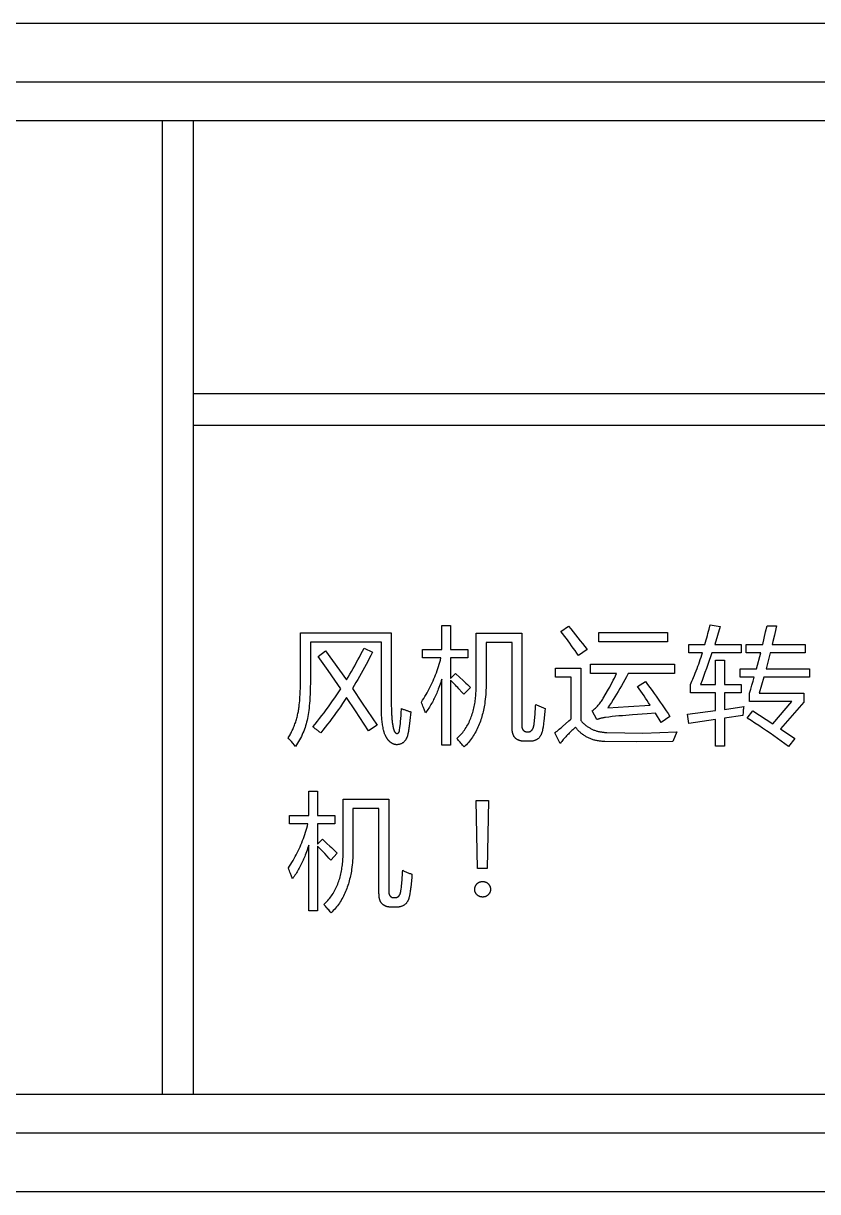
# Model space of a CAD drawing. Header units: millimetres. Extents: x 0 to 100, y -1 to 80.
# Drawn here: x 48.099 to 50.14, y 21.16 to 24.16 of the extents above; entities that cross this region are included whole.
import ezdxf

# ---------------------------------------------------------------- set-up
doc = ezdxf.new("R2010")
doc.units = ezdxf.units.MM
doc.layers.add('4403-06244_0', color=7, linetype='Continuous')

msp = doc.modelspace()

# ---------------------------------------------------------------- linework, layer by layer
at = {"layer": '4403-06244_0', "color": 7, "linetype": 'Continuous'}
for p, q in [((54.5, 24.16), (45.7, 24.16)), ((45.9929, 24.0099), (54.207, 24.0099)), ((54.25, 23.9099), (45.9929, 23.9099)), ((48.4561, 23.9099), (48.4561, 21.4099)), ((48.5361, 21.4099), (48.5361, 23.9099)), ((54.25, 23.2083), (48.5361, 23.2083)), ((48.5361, 23.1283), (54.25, 23.1283)), ((48.8111, 22.5947), (49.0444, 22.5947)), ((48.8111, 22.4765), (48.8111, 22.5947)), ((49.0444, 22.5947), (49.0444, 22.4174)), ((49.1741, 22.614), (49.1968, 22.614)), ((49.1741, 22.5519), (49.1741, 22.614)), ((49.1968, 22.614), (49.1968, 22.5519)), ((49.2626, 22.5938), (49.3798, 22.5938)), ((49.2626, 22.4599), (49.2626, 22.5938)), ((49.3798, 22.5938), (49.3798, 22.3556)), ((49.4802, 22.5985), (49.4994, 22.6124)), ((49.5773, 22.5957), (49.7538, 22.5957)), ((49.5773, 22.5717), (49.5773, 22.5957)), ((49.7538, 22.5957), (49.7538, 22.5717)), ((49.8636, 22.6159), (49.8895, 22.6108)), ((49.8895, 22.6108), (49.8751, 22.5654)), ((50.0022, 22.5812), (50.0059, 22.5972)), ((50.0059, 22.5972), (50.0095, 22.6133)), ((50.0095, 22.6133), (50.0338, 22.6133)), ((50.032, 22.6053), (50.0284, 22.5892)), ((50.0338, 22.6133), (50.032, 22.6053)), ((49.0189, 22.5714), (48.8367, 22.5714)), ((49.0189, 22.422), (49.0189, 22.5714)), ((49.3546, 22.5698), (49.2878, 22.5698)), ((49.2878, 22.5698), (49.2878, 22.4656)), ((49.3546, 22.3524), (49.3546, 22.5698)), ((49.7538, 22.5717), (49.5773, 22.5717)), ((49.8091, 22.5654), (49.8502, 22.5654)), ((49.8091, 22.544), (49.8091, 22.5654)), ((49.8751, 22.5654), (49.943, 22.5654)), ((49.943, 22.5654), (49.943, 22.544)), ((49.9556, 22.5651), (49.9985, 22.5651)), ((49.9556, 22.5437), (49.9556, 22.5651)), ((49.9985, 22.5651), (50.0022, 22.5812)), ((50.0227, 22.5651), (50.1075, 22.5651)), ((50.1075, 22.5651), (50.1075, 22.5437)), ((48.8562, 22.5346), (48.8757, 22.5491)), ((48.865, 22.5224), (48.8562, 22.5346)), ((48.8757, 22.5491), (48.8937, 22.5242)), ((48.9744, 22.5554), (48.9958, 22.5449)), ((49.1249, 22.5519), (49.1741, 22.5519)), ((49.1249, 22.5305), (49.1249, 22.5519)), ((49.172, 22.5305), (49.1249, 22.5305)), ((49.1968, 22.5519), (49.2409, 22.5519)), ((49.2409, 22.5305), (49.1968, 22.5305)), ((49.1968, 22.5305), (49.1968, 22.4781)), ((49.2409, 22.5519), (49.2409, 22.5305)), ((49.5474, 22.5519), (49.525, 22.5368)), ((49.8438, 22.544), (49.8091, 22.544)), ((49.943, 22.544), (49.868, 22.544)), ((49.9933, 22.5437), (49.9556, 22.5437)), ((49.9827, 22.5021), (49.9933, 22.5437)), ((50.0177, 22.5437), (50.0071, 22.5021)), ((50.1075, 22.5437), (50.0177, 22.5437)), ((48.8823, 22.4979), (48.865, 22.5224)), ((48.8937, 22.5242), (48.9114, 22.4992)), ((49.466, 22.5046), (49.5316, 22.5046)), ((49.466, 22.4813), (49.466, 22.5046)), ((49.5316, 22.5046), (49.5316, 22.3694)), ((49.5562, 22.5144), (49.7721, 22.5144)), ((49.5562, 22.4905), (49.5562, 22.5144)), ((49.7721, 22.5144), (49.7721, 22.4905)), ((49.8772, 22.5244), (49.9005, 22.5244)), ((49.8772, 22.4624), (49.8772, 22.5244)), ((49.9005, 22.5244), (49.9005, 22.4624)), ((49.9408, 22.5021), (49.9827, 22.5021)), ((49.9408, 22.4807), (49.9408, 22.5021)), ((50.0071, 22.5021), (50.1188, 22.5021)), ((50.1188, 22.5021), (50.1188, 22.4807)), ((48.8994, 22.4732), (48.8823, 22.4979)), ((48.9145, 22.451), (48.8994, 22.4732)), ((48.9114, 22.4992), (48.929, 22.4741)), ((49.1741, 22.3067), (49.1741, 22.4756)), ((49.1968, 22.4781), (49.2094, 22.4908)), ((49.1968, 22.4731), (49.1968, 22.3067)), ((49.2094, 22.4908), (49.2208, 22.4802)), ((49.5064, 22.4813), (49.466, 22.4813)), ((49.5064, 22.3739), (49.5064, 22.4813)), ((49.6233, 22.4905), (49.5562, 22.4905)), ((49.7721, 22.4905), (49.6533, 22.4905)), ((49.9768, 22.4807), (49.9408, 22.4807)), ((49.9709, 22.4603), (49.9739, 22.4705)), ((49.9739, 22.4705), (49.9768, 22.4807)), ((50.0013, 22.4807), (49.9897, 22.4397)), ((50.1188, 22.4807), (50.0013, 22.4807)), ((48.9445, 22.452), (48.97, 22.4146)), ((49.2475, 22.4549), (49.2305, 22.4375)), ((49.5903, 22.4295), (49.5997, 22.4456)), ((49.6772, 22.4571), (49.697, 22.4696)), ((49.8126, 22.441), (49.8126, 22.4621)), ((49.8772, 22.441), (49.8126, 22.441)), ((49.8387, 22.4624), (49.8772, 22.4624)), ((49.8772, 22.3953), (49.8772, 22.441)), ((49.9005, 22.4624), (49.943, 22.4624)), ((49.943, 22.441), (49.9005, 22.441)), ((49.9005, 22.441), (49.9005, 22.3984)), ((49.943, 22.4624), (49.943, 22.441)), ((49.9648, 22.4183), (49.9648, 22.44)), ((48.9523, 22.3945), (48.9296, 22.4287)), ((49.0189, 22.4086), (49.0189, 22.422)), ((50.0735, 22.4183), (49.9648, 22.4183)), ((49.9897, 22.4397), (50.1041, 22.4397)), ((50.0246, 22.3615), (50.0735, 22.4183)), ((50.1041, 22.4173), (50.0442, 22.3488)), ((50.1041, 22.4397), (50.1041, 22.4173)), ((49.0189, 22.4019), (49.0189, 22.4086)), ((49.0449, 22.394), (49.045, 22.3892)), ((49.0705, 22.4006), (49.0742, 22.3992)), ((49.1297, 22.3962), (49.1271, 22.4032)), ((49.1322, 22.3893), (49.1297, 22.3962)), ((49.4394, 22.401), (49.4387, 22.3938)), ((49.5723, 22.3722), (49.5606, 22.3949)), ((49.6006, 22.4025), (49.6534, 22.4058)), ((49.6639, 22.3843), (49.6466, 22.383)), ((49.6534, 22.4058), (49.7095, 22.4095)), ((49.7374, 22.3644), (49.7228, 22.3883)), ((49.8053, 22.3861), (49.8772, 22.3953)), ((49.8088, 22.3619), (49.8053, 22.3861)), ((49.9005, 22.3984), (49.9497, 22.4054)), ((49.9474, 22.3827), (49.9005, 22.3757)), ((49.9588, 22.3757), (49.9729, 22.3946)), ((49.9729, 22.3946), (49.9902, 22.3837)), ((49.9902, 22.3837), (50.0075, 22.3727)), ((49.0078, 22.3581), (48.9857, 22.3429)), ((49.0665, 22.3511), (49.0677, 22.3619)), ((49.0929, 22.3772), (49.0912, 22.3622)), ((49.7601, 22.3798), (49.7374, 22.3644)), ((49.8772, 22.3722), (49.8088, 22.3619)), ((49.8772, 22.3039), (49.8772, 22.3722)), ((49.9005, 22.3757), (49.9005, 22.3039)), ((50.0075, 22.3727), (50.0246, 22.3615)), ((49.3909, 22.341), (49.3981, 22.341)), ((49.478, 22.3111), (49.4645, 22.3379)), ((49.5984, 22.3392), (49.6907, 22.3373)), ((49.6907, 22.3373), (49.7777, 22.3407)), ((49.7777, 22.3407), (49.7676, 22.3156)), ((50.0442, 22.3488), (50.0814, 22.3237)), ((50.0814, 22.3237), (50.065, 22.3029)), ((48.7878, 22.3158), (48.7846, 22.3195)), ((48.7911, 22.312), (48.7878, 22.3158)), ((49.1968, 22.3067), (49.1741, 22.3067)), ((49.4016, 22.3165), (49.3849, 22.3165)), ((49.6737, 22.3149), (49.593, 22.3159)), ((49.7676, 22.3156), (49.6737, 22.3149)), ((49.9005, 22.3039), (49.8772, 22.3039)), ((48.8323, 22.1881), (48.855, 22.1881)), ((48.8323, 22.126), (48.8323, 22.1881)), ((48.855, 22.1881), (48.855, 22.126)), ((48.9208, 22.1679), (49.0381, 22.1679)), ((48.9208, 22.034), (48.9208, 22.1679)), ((49.0128, 22.1439), (48.946, 22.1439)), ((48.946, 22.1439), (48.946, 22.0397)), ((49.0128, 21.9265), (49.0128, 22.1439)), ((49.0381, 22.1679), (49.0381, 21.9297)), ((49.2626, 22.1643), (49.2944, 22.1643)), ((49.2661, 21.9897), (49.2626, 22.1643)), ((49.2944, 22.1643), (49.291, 21.9897)), ((48.7831, 22.126), (48.8323, 22.126)), ((48.7831, 22.1046), (48.7831, 22.126)), ((48.855, 22.126), (48.8991, 22.126)), ((48.8991, 22.126), (48.8991, 22.1046)), ((48.8302, 22.1046), (48.7831, 22.1046)), ((48.8991, 22.1046), (48.855, 22.1046)), ((48.855, 22.1046), (48.855, 22.0522)), ((48.855, 22.0522), (48.8676, 22.0649)), ((48.8676, 22.0649), (48.8791, 22.0543)), ((48.8323, 21.8808), (48.8323, 22.0497)), ((48.855, 22.0472), (48.855, 21.8808)), ((48.9057, 22.029), (48.8887, 22.0116)), ((48.7879, 21.9703), (48.7853, 21.9773)), ((48.7904, 21.9634), (48.7879, 21.9703)), ((49.0976, 21.9751), (49.0969, 21.9679)), ((49.291, 21.9897), (49.2661, 21.9897)), ((49.0491, 21.9151), (49.0563, 21.9151)), ((48.855, 21.8808), (48.8323, 21.8808)), ((49.0598, 21.8906), (49.0431, 21.8906)), ((45.9929, 21.4099), (54.207, 21.4099)), ((54.207, 21.3099), (45.9929, 21.3099)), ((45.7, 21.16), (54.5, 21.16))]:
    msp.add_line(p, q, dxfattribs=at)
for points in [[(49.525, 22.5368), (49.5207, 22.5431), (49.5164, 22.5494), (49.512, 22.5556), (49.5076, 22.5618), (49.5032, 22.568), (49.4987, 22.5742), (49.4941, 22.5803), (49.4895, 22.5864), (49.4849, 22.5925), (49.4802, 22.5985)], [(49.4994, 22.6124), (49.5056, 22.6049), (49.5117, 22.5974), (49.5177, 22.5899), (49.5237, 22.5824), (49.5297, 22.5748), (49.5356, 22.5672), (49.5415, 22.5595), (49.5474, 22.5519)], [(49.8502, 22.5654), (49.8518, 22.571), (49.8534, 22.5766), (49.8549, 22.5822), (49.8564, 22.5878), (49.8579, 22.5934), (49.8594, 22.599), (49.8608, 22.6046), (49.8636, 22.6159)], [(48.8367, 22.5714), (48.8367, 22.4739), (48.8366, 22.465), (48.8364, 22.456), (48.8362, 22.4471), (48.8358, 22.4382), (48.8354, 22.4292), (48.8348, 22.4203), (48.8343, 22.4141), (48.8338, 22.4079), (48.8332, 22.4017), (48.8324, 22.3955), (48.8317, 22.3904), (48.831, 22.3853), (48.8301, 22.3802), (48.8291, 22.3751), (48.8281, 22.3704), (48.8269, 22.3657), (48.8256, 22.361), (48.8243, 22.3564), (48.8228, 22.3518), (48.8211, 22.3472), (48.8194, 22.3427), (48.8176, 22.3382), (48.8155, 22.3337), (48.8134, 22.3291), (48.8112, 22.3247), (48.8089, 22.3203), (48.8064, 22.3159), (48.8039, 22.3116), (48.8013, 22.3074), (48.7986, 22.3032)], [(50.0284, 22.5892), (50.0247, 22.5731), (50.0227, 22.5651)], [(48.929, 22.4741), (48.9334, 22.4813), (48.9378, 22.4885), (48.9421, 22.4958), (48.9463, 22.5032), (48.9505, 22.5105), (48.9546, 22.5179), (48.9587, 22.5254), (48.9627, 22.5328), (48.9666, 22.5403), (48.9705, 22.5478), (48.9744, 22.5554)], [(48.9958, 22.5449), (48.9919, 22.537), (48.9879, 22.5291), (48.9839, 22.5212), (48.9797, 22.5134), (48.9755, 22.5056), (48.9713, 22.4978), (48.967, 22.4901), (48.9626, 22.4824), (48.9582, 22.4747), (48.9537, 22.4671), (48.9491, 22.4595), (48.9445, 22.452)], [(49.1217, 22.417), (49.1248, 22.4217), (49.1279, 22.4265), (49.1308, 22.4313), (49.1337, 22.4362), (49.1365, 22.4411), (49.1393, 22.4461), (49.1419, 22.4511), (49.1445, 22.4561), (49.147, 22.4612), (49.1495, 22.4664), (49.1518, 22.4715), (49.1541, 22.4768), (49.1563, 22.482), (49.1584, 22.4873), (49.1604, 22.4926), (49.1623, 22.4979), (49.1641, 22.5033), (49.1659, 22.5087), (49.1676, 22.5141), (49.1691, 22.5195), (49.1706, 22.525), (49.172, 22.5305)], [(49.8126, 22.4621), (49.8147, 22.4666), (49.8167, 22.4712), (49.8187, 22.4758), (49.8207, 22.4804), (49.8231, 22.486), (49.8254, 22.4918), (49.8276, 22.4975), (49.8298, 22.5032), (49.8319, 22.509), (49.834, 22.5148), (49.8361, 22.5206), (49.838, 22.5265), (49.84, 22.5323), (49.8419, 22.5382), (49.8438, 22.544)], [(49.868, 22.544), (49.8645, 22.5337), (49.861, 22.5235), (49.8574, 22.5133), (49.8538, 22.503), (49.8501, 22.4928), (49.8464, 22.4827), (49.8426, 22.4725), (49.8387, 22.4624)], [(48.8045, 22.3874), (48.8051, 22.3903), (48.8057, 22.3933), (48.8062, 22.3963), (48.8066, 22.3992), (48.807, 22.4022), (48.8074, 22.4052), (48.808, 22.4103), (48.8086, 22.4153), (48.8091, 22.4204), (48.8095, 22.4255), (48.8098, 22.4306), (48.8101, 22.4357), (48.8104, 22.4408), (48.8106, 22.4459), (48.8108, 22.451), (48.8109, 22.4561), (48.811, 22.4612), (48.8111, 22.4663), (48.8111, 22.4765)], [(49.1741, 22.4756), (49.1727, 22.4713), (49.1713, 22.4671), (49.1698, 22.4628), (49.1683, 22.4586), (49.1667, 22.4544), (49.1651, 22.4502), (49.1638, 22.4468), (49.1624, 22.4434), (49.161, 22.44), (49.1595, 22.4367), (49.158, 22.4333), (49.1565, 22.43), (49.1549, 22.4267), (49.1532, 22.4234), (49.1516, 22.4202), (49.1499, 22.4169), (49.1481, 22.4137), (49.1463, 22.4106), (49.1444, 22.4074), (49.1425, 22.4043), (49.1405, 22.4012), (49.1385, 22.3982), (49.1365, 22.3952), (49.1343, 22.3922), (49.1322, 22.3893)], [(49.2181, 22.451), (49.2151, 22.4542), (49.2121, 22.4574), (49.2091, 22.4606), (49.206, 22.4637), (49.203, 22.4669), (49.1999, 22.47), (49.1968, 22.4731)], [(49.2208, 22.4802), (49.2285, 22.4731), (49.2324, 22.4695), (49.2362, 22.4658), (49.24, 22.4622), (49.2437, 22.4585), (49.2475, 22.4549)], [(49.5997, 22.4456), (49.6023, 22.4502), (49.6055, 22.4558), (49.6086, 22.4615), (49.6116, 22.4673), (49.6146, 22.473), (49.6176, 22.4788), (49.6205, 22.4846), (49.6233, 22.4905)], [(49.6533, 22.4905), (49.6488, 22.4823), (49.6443, 22.4742), (49.6397, 22.4662), (49.6356, 22.459), (49.6314, 22.4518), (49.6272, 22.4446), (49.6229, 22.4375), (49.6186, 22.4305), (49.6142, 22.4234), (49.6097, 22.4164), (49.6052, 22.4094), (49.6006, 22.4025)], [(48.8427, 22.3534), (48.8486, 22.3606), (48.8545, 22.3678), (48.8603, 22.3751), (48.866, 22.3825), (48.8717, 22.3899), (48.8773, 22.3974), (48.8828, 22.4049), (48.8883, 22.4125), (48.8936, 22.4201), (48.899, 22.4278), (48.9042, 22.4355), (48.9094, 22.4432), (48.9145, 22.451)], [(49.2128, 22.3234), (49.2156, 22.3259), (49.2182, 22.3284), (49.2208, 22.3311), (49.2233, 22.3338), (49.2257, 22.3366), (49.2281, 22.3394), (49.2303, 22.3423), (49.2325, 22.3453), (49.2346, 22.3484), (49.2367, 22.3516), (49.2387, 22.3549), (49.2406, 22.3582), (49.2424, 22.3616), (49.2441, 22.3651), (49.2457, 22.3686), (49.2472, 22.3721), (49.2487, 22.3757), (49.25, 22.3793), (49.2513, 22.383), (49.2525, 22.3867), (49.2537, 22.3904), (49.2547, 22.3941), (49.2557, 22.3979), (49.2566, 22.4017), (49.2574, 22.4056), (49.2582, 22.4094), (49.2589, 22.4133), (49.2595, 22.4171), (49.2601, 22.421), (49.2606, 22.4249), (49.261, 22.4288), (49.2614, 22.4327), (49.2617, 22.4366), (49.262, 22.4405), (49.2622, 22.4444), (49.2624, 22.4483), (49.2625, 22.4522), (49.2626, 22.456), (49.2626, 22.4599)], [(49.2305, 22.4375), (49.2258, 22.4426), (49.2181, 22.451)], [(49.2878, 22.4656), (49.2878, 22.4597), (49.2877, 22.4539), (49.2875, 22.448), (49.2872, 22.4422), (49.2869, 22.4364), (49.2864, 22.4306), (49.2858, 22.4247), (49.2851, 22.4189), (49.2843, 22.413), (49.2836, 22.4089), (49.2829, 22.4048), (49.2821, 22.4006), (49.2813, 22.3965), (49.2803, 22.3924), (49.2793, 22.3883), (49.2782, 22.3842), (49.2771, 22.3801), (49.2759, 22.3761), (49.2746, 22.372), (49.2732, 22.368), (49.2717, 22.3641), (49.2702, 22.3601), (49.2686, 22.3562), (49.2669, 22.3524), (49.2652, 22.3485), (49.2633, 22.3448), (49.2614, 22.3411), (49.2594, 22.3374), (49.2573, 22.3338), (49.2551, 22.3303), (49.2528, 22.3268), (49.2504, 22.3234), (49.248, 22.3201), (49.2455, 22.3169), (49.2428, 22.3137), (49.2401, 22.3107), (49.2373, 22.3077), (49.2344, 22.3048), (49.2314, 22.302)], [(49.7095, 22.4095), (49.7055, 22.4155), (49.7016, 22.4215), (49.6976, 22.4275), (49.6936, 22.4334), (49.6895, 22.4394), (49.6855, 22.4453), (49.6813, 22.4512), (49.6772, 22.4571)], [(49.697, 22.4696), (49.7029, 22.462), (49.7086, 22.4543), (49.7143, 22.4465), (49.7196, 22.4393), (49.7249, 22.432), (49.7301, 22.4246), (49.7352, 22.4173), (49.7403, 22.4098), (49.7453, 22.4024), (49.7503, 22.3949), (49.7552, 22.3874), (49.7601, 22.3798)], [(49.9648, 22.44), (49.9663, 22.4451), (49.9679, 22.4501), (49.9709, 22.4603)], [(48.9296, 22.4287), (48.9245, 22.4208), (48.9192, 22.4131), (48.9139, 22.4053), (48.9085, 22.3977), (48.9031, 22.39), (48.8975, 22.3824), (48.892, 22.3749), (48.8863, 22.3674), (48.8806, 22.36), (48.8749, 22.3526), (48.869, 22.3452), (48.8632, 22.3379)], [(48.97, 22.4146), (48.9953, 22.3769), (49.0078, 22.3581)], [(49.0444, 22.4174), (49.0444, 22.4122), (49.0445, 22.407), (49.0447, 22.4017), (49.0449, 22.394)], [(49.1271, 22.4032), (49.1258, 22.4066), (49.1244, 22.4101), (49.1231, 22.4135), (49.1217, 22.417)], [(49.411, 22.3587), (49.4116, 22.363), (49.4121, 22.3674), (49.4126, 22.3717), (49.413, 22.3761), (49.4134, 22.3804), (49.4138, 22.3848), (49.4141, 22.3892), (49.4144, 22.3935), (49.4147, 22.3979), (49.415, 22.4023), (49.4152, 22.4066), (49.4154, 22.411)], [(49.4154, 22.411), (49.4174, 22.4101), (49.4194, 22.4092), (49.4213, 22.4083), (49.4233, 22.4074), (49.4253, 22.4065), (49.4273, 22.4057), (49.4293, 22.4049), (49.4313, 22.404), (49.4333, 22.4032), (49.4353, 22.4025), (49.4373, 22.4017), (49.4394, 22.401)], [(49.5606, 22.3949), (49.5627, 22.3965), (49.5648, 22.3981), (49.5668, 22.3997), (49.5688, 22.4015), (49.5707, 22.4032), (49.5726, 22.4051), (49.5744, 22.407), (49.5762, 22.409), (49.5779, 22.411), (49.5795, 22.413), (49.5811, 22.4151), (49.5827, 22.4174), (49.5843, 22.4198), (49.5859, 22.4222), (49.5874, 22.4246), (49.5888, 22.4271), (49.5903, 22.4295)], [(48.7796, 22.325), (48.7812, 22.3276), (48.7828, 22.3302), (48.7843, 22.3329), (48.7857, 22.3356), (48.7872, 22.3383), (48.7885, 22.341), (48.7899, 22.3438), (48.7912, 22.3466), (48.7924, 22.3494), (48.7936, 22.3522), (48.7948, 22.3551), (48.7959, 22.358), (48.797, 22.3609), (48.798, 22.3638), (48.799, 22.3667), (48.7999, 22.3696), (48.8008, 22.3725), (48.8016, 22.3755), (48.8024, 22.3785), (48.8032, 22.3814), (48.8039, 22.3844), (48.8045, 22.3874)], [(48.9857, 22.3429), (48.9746, 22.3602), (48.9523, 22.3945)], [(49.0292, 22.3313), (49.0286, 22.3328), (49.0279, 22.3343), (49.0274, 22.3358), (49.0268, 22.3373), (49.0264, 22.3389), (49.0259, 22.3404), (49.0255, 22.342), (49.0251, 22.3435), (49.0247, 22.3451), (49.0239, 22.3484), (49.0233, 22.3517), (49.0227, 22.355), (49.0221, 22.3583), (49.0216, 22.3616), (49.0212, 22.365), (49.0208, 22.3683), (49.0204, 22.3716), (49.0201, 22.375), (49.0199, 22.3783), (49.0196, 22.3817), (49.0195, 22.385), (49.0193, 22.3884), (49.0192, 22.3918), (49.0191, 22.3951), (49.019, 22.3985), (49.0189, 22.4019)], [(49.045, 22.3892), (49.0451, 22.3867), (49.0453, 22.3843), (49.0454, 22.3818), (49.0455, 22.3794), (49.0457, 22.377), (49.0459, 22.3745), (49.0461, 22.3721), (49.0464, 22.3697), (49.0466, 22.3673), (49.0469, 22.3648), (49.0473, 22.3624), (49.0477, 22.36), (49.0481, 22.3577), (49.0485, 22.3553), (49.0491, 22.3529), (49.0496, 22.3506), (49.0502, 22.3482), (49.0509, 22.3459), (49.0516, 22.3436)], [(49.0677, 22.3619), (49.0681, 22.3655), (49.0685, 22.369), (49.0688, 22.373), (49.0691, 22.3769), (49.0694, 22.3808), (49.0697, 22.3848), (49.0699, 22.3888), (49.0705, 22.4006)], [(49.0742, 22.3992), (49.076, 22.3985), (49.0778, 22.3978), (49.0797, 22.3971), (49.0815, 22.3965), (49.0833, 22.3958), (49.0852, 22.3951), (49.087, 22.3945), (49.0889, 22.3939), (49.0907, 22.3933), (49.0926, 22.3927), (49.0945, 22.3921)], [(49.0945, 22.3921), (49.0937, 22.3846), (49.0929, 22.3772)], [(49.4387, 22.3938), (49.436, 22.3669), (49.4357, 22.3641), (49.4354, 22.3613), (49.435, 22.3585), (49.4346, 22.3556), (49.4342, 22.3527), (49.4337, 22.3499), (49.4335, 22.3485), (49.4332, 22.3472), (49.433, 22.3459), (49.4327, 22.3446), (49.4324, 22.3433), (49.4321, 22.342), (49.4317, 22.3407), (49.4313, 22.3394), (49.4309, 22.3381), (49.4305, 22.3369), (49.43, 22.3356), (49.4295, 22.3344), (49.429, 22.3332), (49.4284, 22.3321), (49.4278, 22.3309), (49.4271, 22.3298), (49.4264, 22.3287), (49.4257, 22.3277), (49.4249, 22.3267), (49.424, 22.3257), (49.4231, 22.3248), (49.4222, 22.3239), (49.4212, 22.3231), (49.4202, 22.3223), (49.4191, 22.3216), (49.418, 22.3209), (49.4168, 22.3203), (49.4156, 22.3197), (49.4144, 22.3191), (49.4132, 22.3186), (49.4119, 22.3182), (49.4107, 22.3178), (49.4094, 22.3174), (49.4081, 22.3171), (49.4068, 22.3169), (49.4055, 22.3167), (49.4042, 22.3166), (49.4029, 22.3165), (49.4016, 22.3165)], [(49.6466, 22.383), (49.6379, 22.3822), (49.6292, 22.3814), (49.6206, 22.3806), (49.6119, 22.3797), (49.6033, 22.3787), (49.5946, 22.3776)], [(49.7228, 22.3883), (49.7021, 22.387), (49.6639, 22.3843)], [(49.9497, 22.4054), (49.9493, 22.4025), (49.949, 22.3997), (49.9487, 22.3969), (49.9484, 22.394), (49.9482, 22.3912), (49.9479, 22.3884), (49.9477, 22.3855), (49.9474, 22.3827)], [(48.8632, 22.3379), (48.8619, 22.339), (48.8607, 22.34), (48.8595, 22.341), (48.8582, 22.342), (48.857, 22.343), (48.8557, 22.344), (48.8544, 22.345), (48.8532, 22.346), (48.8519, 22.3469), (48.8506, 22.3479), (48.8493, 22.3488), (48.848, 22.3497), (48.8466, 22.3506), (48.8453, 22.3515), (48.8427, 22.3534)], [(49.0516, 22.3436), (49.0518, 22.3431), (49.052, 22.3427), (49.0522, 22.3422), (49.0525, 22.3418), (49.0528, 22.3413), (49.053, 22.3409), (49.0533, 22.3404), (49.0536, 22.34), (49.054, 22.3396), (49.0543, 22.3392), (49.0547, 22.3388), (49.055, 22.3384), (49.0554, 22.338), (49.0558, 22.3377), (49.0561, 22.3374), (49.0565, 22.3371), (49.0569, 22.3369), (49.0574, 22.3367), (49.0578, 22.3365), (49.0582, 22.3364), (49.0586, 22.3363), (49.059, 22.3363), (49.0595, 22.3363), (49.0599, 22.3364), (49.0603, 22.3365), (49.0607, 22.3367), (49.0611, 22.3369), (49.0615, 22.3371), (49.0619, 22.3374), (49.0623, 22.3377), (49.0627, 22.338), (49.063, 22.3383), (49.0634, 22.3387), (49.0637, 22.3391), (49.064, 22.3396), (49.0643, 22.3402), (49.0646, 22.3407), (49.0649, 22.3413), (49.0651, 22.3419), (49.0653, 22.3424), (49.0654, 22.343), (49.0656, 22.3437), (49.0657, 22.3443), (49.0658, 22.3449), (49.0659, 22.3455), (49.0659, 22.3461), (49.0665, 22.3511)], [(49.0912, 22.3622), (49.0906, 22.3564), (49.0902, 22.3535), (49.0898, 22.3506), (49.0894, 22.3477), (49.0889, 22.3448), (49.0884, 22.3418), (49.0879, 22.3388), (49.0876, 22.3376), (49.0873, 22.3363), (49.087, 22.335), (49.0867, 22.3337), (49.0864, 22.3324), (49.0861, 22.3311), (49.0857, 22.3299), (49.0853, 22.3286), (49.0849, 22.3274), (49.0844, 22.3262), (49.0839, 22.325), (49.0834, 22.3238), (49.0828, 22.3227), (49.0822, 22.3215), (49.0816, 22.3204), (49.0809, 22.3194), (49.0802, 22.3183), (49.0794, 22.3173), (49.0786, 22.3164), (49.0777, 22.3155), (49.0767, 22.3146), (49.0757, 22.3137), (49.0747, 22.3129), (49.0736, 22.3122), (49.0724, 22.3115), (49.0713, 22.3109), (49.0701, 22.3103), (49.0689, 22.3097), (49.0676, 22.3093), (49.0663, 22.3088), (49.065, 22.3085), (49.0638, 22.3082), (49.0625, 22.3079), (49.0611, 22.3078), (49.0598, 22.3077), (49.0586, 22.3076)], [(49.3849, 22.3165), (49.384, 22.3165), (49.3831, 22.3165), (49.3822, 22.3166), (49.3814, 22.3166), (49.3805, 22.3167), (49.3796, 22.3169), (49.3787, 22.317), (49.3778, 22.3172), (49.3769, 22.3174), (49.376, 22.3176), (49.3751, 22.3179), (49.3742, 22.3181), (49.3734, 22.3184), (49.3725, 22.3187), (49.3717, 22.319), (49.3708, 22.3194), (49.37, 22.3198), (49.3692, 22.3202), (49.3684, 22.3206), (49.3676, 22.3211), (49.3669, 22.3215), (49.3661, 22.322), (49.3654, 22.3225), (49.3647, 22.3231), (49.3641, 22.3236), (49.3634, 22.3242), (49.3628, 22.3248), (49.3622, 22.3255), (49.3616, 22.3261), (49.3611, 22.3268), (49.3606, 22.3275), (49.3601, 22.3282), (49.3596, 22.3289), (49.3592, 22.3297), (49.3588, 22.3305), (49.3584, 22.3312), (49.358, 22.332), (49.3577, 22.3329), (49.3574, 22.3337), (49.3571, 22.3345), (49.3568, 22.3354), (49.3565, 22.3362), (49.3563, 22.3371), (49.3561, 22.338), (49.3559, 22.3389), (49.3557, 22.3398), (49.3555, 22.3407), (49.3554, 22.3416), (49.3552, 22.3425), (49.3551, 22.3434), (49.355, 22.3443), (49.3549, 22.3452), (49.3548, 22.3461), (49.3548, 22.347), (49.3547, 22.3479), (49.3547, 22.3488), (49.3546, 22.3497), (49.3546, 22.3506), (49.3546, 22.3515), (49.3546, 22.3524)], [(49.3798, 22.3556), (49.3798, 22.3553), (49.3798, 22.3549), (49.3799, 22.3545), (49.3799, 22.3541), (49.3799, 22.3537), (49.3799, 22.3533), (49.3799, 22.353), (49.38, 22.3526), (49.38, 22.3522), (49.3801, 22.3518), (49.3801, 22.3514), (49.3802, 22.3511), (49.3803, 22.3507), (49.3804, 22.3503), (49.3805, 22.3499), (49.3806, 22.3496), (49.3807, 22.3493), (49.3809, 22.349), (49.381, 22.3486), (49.3812, 22.3483), (49.3813, 22.348), (49.3815, 22.3477), (49.3816, 22.3474), (49.3818, 22.3471), (49.382, 22.3468), (49.3822, 22.3465), (49.3824, 22.3462), (49.3826, 22.3459), (49.3828, 22.3456), (49.3831, 22.3453), (49.3833, 22.3451), (49.3835, 22.3448), (49.3838, 22.3445), (49.384, 22.3443), (49.3843, 22.344), (49.3845, 22.3438), (49.3848, 22.3436), (49.3851, 22.3433), (49.3853, 22.3431), (49.3856, 22.3429), (49.3859, 22.3427), (49.3862, 22.3425), (49.3865, 22.3423), (49.3868, 22.3422), (49.3871, 22.342), (49.3874, 22.3419), (49.3877, 22.3417), (49.388, 22.3416), (49.3883, 22.3415), (49.3886, 22.3414), (49.3889, 22.3413), (49.3893, 22.3412), (49.3896, 22.3412), (49.3899, 22.3411), (49.3902, 22.3411), (49.3905, 22.341), (49.3909, 22.341)], [(49.3981, 22.341), (49.3985, 22.341), (49.3988, 22.3411), (49.3991, 22.3411), (49.3995, 22.3412), (49.3998, 22.3412), (49.4001, 22.3413), (49.4005, 22.3414), (49.4008, 22.3415), (49.4011, 22.3417), (49.4014, 22.3418), (49.4017, 22.342), (49.402, 22.3421), (49.4024, 22.3423), (49.4027, 22.3425), (49.4029, 22.3427), (49.4032, 22.3429), (49.4035, 22.3431), (49.4038, 22.3433), (49.4041, 22.3436), (49.4044, 22.3438), (49.4046, 22.3441), (49.4049, 22.3443), (49.4052, 22.3446), (49.4054, 22.3449), (49.4057, 22.3452), (49.4059, 22.3454), (49.4062, 22.3457), (49.4064, 22.346), (49.4066, 22.3464), (49.4068, 22.3467), (49.4071, 22.347), (49.4073, 22.3473), (49.4075, 22.3476), (49.4077, 22.348), (49.4079, 22.3483), (49.408, 22.3486), (49.4082, 22.349), (49.4084, 22.3493), (49.4086, 22.3496), (49.4087, 22.35), (49.4089, 22.3503), (49.409, 22.3506), (49.4092, 22.351), (49.4094, 22.3515), (49.4095, 22.352), (49.4097, 22.3525), (49.4099, 22.353), (49.41, 22.3535), (49.4101, 22.3541), (49.4103, 22.3546), (49.4104, 22.3551), (49.4105, 22.3556), (49.4106, 22.3561), (49.4107, 22.3566), (49.4108, 22.3571), (49.4109, 22.3576), (49.411, 22.3587)], [(49.4645, 22.3379), (49.4649, 22.3384), (49.4654, 22.3388), (49.4659, 22.3393), (49.4664, 22.3397), (49.4669, 22.3401), (49.4674, 22.3405), (49.4703, 22.3428), (49.4731, 22.3451), (49.4759, 22.3475), (49.4787, 22.3498), (49.4815, 22.3522), (49.4843, 22.3546), (49.5008, 22.3691)], [(49.5177, 22.3524), (49.5153, 22.3503), (49.5129, 22.3482), (49.5106, 22.3461), (49.5083, 22.3439), (49.506, 22.3417), (49.5037, 22.3395), (49.5014, 22.3372), (49.4992, 22.3349), (49.497, 22.3326), (49.4948, 22.3303), (49.4926, 22.328), (49.4905, 22.3256), (49.4884, 22.3233), (49.4863, 22.3209), (49.4842, 22.3185), (49.4821, 22.316), (49.4801, 22.3136), (49.478, 22.3111)], [(49.5008, 22.3691), (49.5036, 22.3715), (49.5064, 22.3739)], [(49.593, 22.3159), (49.5907, 22.3159), (49.5883, 22.3161), (49.5859, 22.3162), (49.5836, 22.3164), (49.5812, 22.3166), (49.5789, 22.3169), (49.5765, 22.3173), (49.5742, 22.3176), (49.5719, 22.3181), (49.5695, 22.3186), (49.5674, 22.3191), (49.5653, 22.3197), (49.5633, 22.3203), (49.5612, 22.321), (49.5591, 22.3217), (49.5571, 22.3225), (49.5551, 22.3233), (49.5531, 22.3242), (49.5511, 22.3251), (49.5491, 22.3261), (49.5471, 22.3271), (49.5452, 22.3282), (49.5433, 22.3293), (49.5414, 22.3304), (49.5396, 22.3316), (49.5378, 22.3328), (49.536, 22.3341), (49.5343, 22.3354), (49.5325, 22.3368), (49.5309, 22.3382), (49.5292, 22.3396), (49.5276, 22.3411), (49.5261, 22.3426), (49.5246, 22.3441), (49.5231, 22.3457), (49.5217, 22.3473), (49.5203, 22.349), (49.519, 22.3507), (49.5177, 22.3524)], [(49.5316, 22.3694), (49.5328, 22.3679), (49.5341, 22.3665), (49.5355, 22.365), (49.5368, 22.3637), (49.5382, 22.3623), (49.5397, 22.361), (49.5412, 22.3597), (49.5427, 22.3584), (49.5442, 22.3572), (49.5458, 22.356), (49.5474, 22.3548), (49.5491, 22.3537), (49.5507, 22.3526), (49.5524, 22.3516), (49.5541, 22.3506), (49.5559, 22.3496), (49.5577, 22.3487), (49.5594, 22.3478), (49.5612, 22.347), (49.5631, 22.3462), (49.5649, 22.3454), (49.5668, 22.3447), (49.5686, 22.344), (49.5705, 22.3434), (49.5724, 22.3428), (49.5743, 22.3423), (49.5762, 22.3418), (49.5781, 22.3414), (49.5801, 22.3409), (49.5821, 22.3406), (49.5842, 22.3403), (49.5862, 22.34), (49.5882, 22.3398), (49.5902, 22.3396), (49.5923, 22.3394), (49.5943, 22.3393), (49.5964, 22.3392), (49.5984, 22.3392)], [(49.5946, 22.3776), (49.5932, 22.3774), (49.5918, 22.3772), (49.5904, 22.3769), (49.589, 22.3766), (49.5876, 22.3763), (49.5861, 22.376), (49.5847, 22.3757), (49.5833, 22.3754), (49.5819, 22.375), (49.5805, 22.3747), (49.5792, 22.3743), (49.5778, 22.3739), (49.5764, 22.3735), (49.575, 22.3731), (49.5736, 22.3727), (49.5723, 22.3722)], [(50.065, 22.3029), (50.0556, 22.3099), (50.0461, 22.3168), (50.0366, 22.3236), (50.027, 22.3304), (50.0174, 22.3371), (50.0078, 22.3437), (49.9981, 22.3502), (49.9883, 22.3567), (49.9785, 22.3631), (49.9687, 22.3695), (49.9588, 22.3757)], [(48.7846, 22.3195), (48.7829, 22.3213), (48.7813, 22.3231), (48.7796, 22.325)], [(49.0586, 22.3076), (49.0578, 22.3077), (49.057, 22.3077), (49.0563, 22.3078), (49.0555, 22.3079), (49.0548, 22.308), (49.054, 22.3082), (49.0533, 22.3083), (49.0525, 22.3085), (49.0518, 22.3088), (49.0511, 22.309), (49.0503, 22.3093), (49.0496, 22.3096), (49.0489, 22.3099), (49.0482, 22.3103), (49.0475, 22.3106), (49.0468, 22.311), (49.0461, 22.3114), (49.0454, 22.3118), (49.0447, 22.3122), (49.0441, 22.3127), (49.0434, 22.3132), (49.0428, 22.3136), (49.0421, 22.3141), (49.0415, 22.3146), (49.0409, 22.3152), (49.0403, 22.3157), (49.0397, 22.3163), (49.0391, 22.3168), (49.0386, 22.3174), (49.038, 22.318), (49.0375, 22.3185), (49.0369, 22.3191), (49.0364, 22.3197), (49.0359, 22.3203), (49.0354, 22.321), (49.0348, 22.3218), (49.0342, 22.3226), (49.0336, 22.3234), (49.0331, 22.3243), (49.0326, 22.3251), (49.0321, 22.326), (49.0316, 22.3269), (49.0311, 22.3277), (49.0306, 22.3286), (49.0301, 22.3295), (49.0297, 22.3304), (49.0292, 22.3313)], [(49.2314, 22.302), (49.2294, 22.3044), (49.2274, 22.3068), (49.2253, 22.3092), (49.2233, 22.3116), (49.2212, 22.314), (49.2191, 22.3164), (49.2171, 22.3187), (49.215, 22.3211), (49.2128, 22.3234)], [(48.7986, 22.3032), (48.7956, 22.3067), (48.7911, 22.312)], [(48.78, 21.9911), (48.7831, 21.9958), (48.7861, 22.0006), (48.7891, 22.0054), (48.792, 22.0103), (48.7948, 22.0152), (48.7975, 22.0202), (48.8002, 22.0252), (48.8027, 22.0302), (48.8053, 22.0353), (48.8077, 22.0405), (48.81, 22.0456), (48.8123, 22.0509), (48.8145, 22.0561), (48.8166, 22.0614), (48.8186, 22.0667), (48.8205, 22.072), (48.8224, 22.0774), (48.8241, 22.0828), (48.8258, 22.0882), (48.8274, 22.0936), (48.8288, 22.0991), (48.8302, 22.1046)], [(48.8791, 22.0543), (48.8868, 22.0472), (48.8906, 22.0436), (48.8944, 22.0399), (48.8982, 22.0363), (48.902, 22.0326), (48.9057, 22.029)], [(48.8323, 22.0497), (48.8309, 22.0454), (48.8295, 22.0412), (48.828, 22.0369), (48.8265, 22.0327), (48.825, 22.0285), (48.8233, 22.0243), (48.822, 22.0209), (48.8206, 22.0175), (48.8192, 22.0141), (48.8177, 22.0108), (48.8162, 22.0074), (48.8147, 22.0041), (48.8131, 22.0008), (48.8115, 21.9975), (48.8098, 21.9943), (48.8081, 21.991), (48.8063, 21.9878), (48.8045, 21.9847), (48.8026, 21.9815), (48.8007, 21.9784), (48.7988, 21.9753), (48.7968, 21.9723), (48.7947, 21.9693), (48.7926, 21.9663), (48.7904, 21.9634)], [(48.8733, 22.0283), (48.8703, 22.0315), (48.8673, 22.0347), (48.8642, 22.0378), (48.8612, 22.041), (48.8581, 22.0441), (48.855, 22.0472)], [(48.8711, 21.8975), (48.8738, 21.9), (48.8764, 21.9025), (48.879, 21.9052), (48.8815, 21.9079), (48.884, 21.9107), (48.8863, 21.9135), (48.8886, 21.9164), (48.8907, 21.9194), (48.8928, 21.9225), (48.8949, 21.9257), (48.8969, 21.929), (48.8988, 21.9323), (48.9006, 21.9357), (48.9023, 21.9392), (48.9039, 21.9427), (48.9055, 21.9462), (48.9069, 21.9498), (48.9083, 21.9534), (48.9096, 21.9571), (48.9108, 21.9608), (48.9119, 21.9645), (48.9129, 21.9682), (48.9139, 21.972), (48.9148, 21.9758), (48.9156, 21.9797), (48.9164, 21.9835), (48.9171, 21.9874), (48.9177, 21.9912), (48.9183, 21.9951), (48.9188, 21.999), (48.9192, 22.0029), (48.9196, 22.0068), (48.9199, 22.0107), (48.9202, 22.0146), (48.9204, 22.0185), (48.9206, 22.0224), (48.9207, 22.0263), (48.9208, 22.0301), (48.9208, 22.034)], [(48.8887, 22.0116), (48.884, 22.0167), (48.8793, 22.0218), (48.8733, 22.0283)], [(48.946, 22.0397), (48.946, 22.0338), (48.9459, 22.028), (48.9457, 22.0221), (48.9454, 22.0163), (48.9451, 22.0105), (48.9446, 22.0047), (48.944, 21.9988), (48.9433, 21.993), (48.9425, 21.9871), (48.9419, 21.983), (48.9411, 21.9789), (48.9403, 21.9747), (48.9395, 21.9706), (48.9385, 21.9665), (48.9375, 21.9624), (48.9365, 21.9583), (48.9353, 21.9542), (48.9341, 21.9502), (48.9328, 21.9461), (48.9314, 21.9421), (48.93, 21.9382), (48.9284, 21.9342), (48.9268, 21.9303), (48.9251, 21.9265), (48.9234, 21.9226), (48.9215, 21.9189), (48.9196, 21.9152), (48.9176, 21.9115), (48.9155, 21.9079), (48.9133, 21.9044), (48.911, 21.9009), (48.9087, 21.8975), (48.9062, 21.8942), (48.9037, 21.891), (48.9011, 21.8878), (48.8983, 21.8848), (48.8955, 21.8818), (48.8926, 21.8789), (48.8896, 21.8761)], [(48.7853, 21.9773), (48.784, 21.9807), (48.7827, 21.9842), (48.7813, 21.9876), (48.78, 21.9911)], [(49.0969, 21.9679), (49.0942, 21.941), (49.0939, 21.9382), (49.0936, 21.9354), (49.0932, 21.9326), (49.0928, 21.9297), (49.0924, 21.9268), (49.0919, 21.924), (49.0917, 21.9226), (49.0915, 21.9213), (49.0912, 21.92), (49.0909, 21.9187), (49.0906, 21.9174), (49.0903, 21.9161), (49.0899, 21.9148), (49.0895, 21.9135), (49.0891, 21.9122), (49.0887, 21.911), (49.0882, 21.9097), (49.0877, 21.9085), (49.0872, 21.9073), (49.0866, 21.9062), (49.086, 21.905), (49.0854, 21.9039), (49.0847, 21.9028), (49.0839, 21.9018), (49.0831, 21.9008), (49.0823, 21.8998), (49.0814, 21.8989), (49.0804, 21.898), (49.0794, 21.8972), (49.0784, 21.8964), (49.0773, 21.8957), (49.0762, 21.895), (49.075, 21.8944), (49.0739, 21.8938), (49.0726, 21.8932), (49.0714, 21.8927), (49.0701, 21.8923), (49.0689, 21.8919), (49.0676, 21.8915), (49.0663, 21.8912), (49.065, 21.891), (49.0637, 21.8908), (49.0624, 21.8907), (49.0611, 21.8906), (49.0598, 21.8906)], [(49.0693, 21.9328), (49.0698, 21.9371), (49.0703, 21.9415), (49.0708, 21.9458), (49.0712, 21.9502), (49.0716, 21.9545), (49.072, 21.9589), (49.0723, 21.9633), (49.0727, 21.9676), (49.0729, 21.972), (49.0732, 21.9764), (49.0734, 21.9807), (49.0737, 21.9851)], [(49.0737, 21.9851), (49.0756, 21.9842), (49.0776, 21.9833), (49.0795, 21.9824), (49.0815, 21.9815), (49.0835, 21.9806), (49.0855, 21.9798), (49.0875, 21.979), (49.0895, 21.9781), (49.0915, 21.9773), (49.0935, 21.9766), (49.0956, 21.9758), (49.0976, 21.9751)], [(49.0563, 21.9151), (49.0567, 21.9151), (49.057, 21.9152), (49.0574, 21.9152), (49.0577, 21.9153), (49.058, 21.9153), (49.0584, 21.9154), (49.0587, 21.9155), (49.059, 21.9156), (49.0593, 21.9158), (49.0596, 21.9159), (49.06, 21.9161), (49.0603, 21.9162), (49.0606, 21.9164), (49.0609, 21.9166), (49.0612, 21.9168), (49.0615, 21.917), (49.0618, 21.9172), (49.062, 21.9174), (49.0623, 21.9177), (49.0626, 21.9179), (49.0629, 21.9182), (49.0631, 21.9184), (49.0634, 21.9187), (49.0636, 21.919), (49.0639, 21.9193), (49.0641, 21.9195), (49.0644, 21.9198), (49.0646, 21.9201), (49.0648, 21.9205), (49.0651, 21.9208), (49.0653, 21.9211), (49.0655, 21.9214), (49.0657, 21.9217), (49.0659, 21.9221), (49.0661, 21.9224), (49.0663, 21.9227), (49.0664, 21.9231), (49.0666, 21.9234), (49.0668, 21.9237), (49.0669, 21.9241), (49.0671, 21.9244), (49.0672, 21.9247), (49.0674, 21.9251), (49.0676, 21.9256), (49.0678, 21.9261), (49.0679, 21.9266), (49.0681, 21.9271), (49.0682, 21.9276), (49.0684, 21.9282), (49.0685, 21.9287), (49.0686, 21.9292), (49.0687, 21.9297), (49.0688, 21.9302), (49.0689, 21.9307), (49.069, 21.9312), (49.0691, 21.9317), (49.0693, 21.9328)], [(49.279, 21.9164), (49.2782, 21.9164), (49.2774, 21.9165), (49.2766, 21.9166), (49.2758, 21.9167), (49.2751, 21.9168), (49.2743, 21.917), (49.2735, 21.9172), (49.2727, 21.9174), (49.272, 21.9176), (49.2713, 21.9179), (49.2705, 21.9182), (49.2698, 21.9186), (49.2691, 21.9189), (49.2684, 21.9193), (49.2677, 21.9197), (49.2671, 21.9202), (49.2664, 21.9206), (49.2658, 21.9211), (49.2652, 21.9216), (49.2646, 21.9222), (49.2641, 21.9227), (49.2636, 21.9233), (49.2631, 21.9239), (49.2626, 21.9246), (49.2621, 21.9252), (49.2617, 21.9259), (49.2613, 21.9265), (49.2609, 21.9272), (49.2606, 21.928), (49.2602, 21.9287), (49.26, 21.9294), (49.2597, 21.9302), (49.2594, 21.9309), (49.2592, 21.9317), (49.2591, 21.9325), (49.2589, 21.9333), (49.2588, 21.934), (49.2587, 21.9348), (49.2587, 21.9356), (49.2587, 21.9364), (49.2587, 21.9372), (49.2587, 21.938), (49.2588, 21.9388), (49.2589, 21.9396), (49.2591, 21.9403), (49.2593, 21.9411), (49.2595, 21.9419), (49.2597, 21.9426), (49.26, 21.9434), (49.2603, 21.9441), (49.2606, 21.9448), (49.2609, 21.9455), (49.2613, 21.9462), (49.2617, 21.9469), (49.2621, 21.9476), (49.2626, 21.9482), (49.2631, 21.9489), (49.2636, 21.9495), (49.2641, 21.9501), (49.2646, 21.9506), (49.2652, 21.9512), (49.2658, 21.9517), (49.2664, 21.9522), (49.2671, 21.9527), (49.2677, 21.9531), (49.2684, 21.9535), (49.2691, 21.9539), (49.2698, 21.9543), (49.2705, 21.9546), (49.2712, 21.9549), (49.272, 21.9552), (49.2727, 21.9555), (49.2735, 21.9557), (49.2743, 21.9559), (49.275, 21.9561), (49.2758, 21.9562), (49.2766, 21.9563), (49.2774, 21.9564), (49.2782, 21.9564), (49.279, 21.9565)], [(49.279, 21.9565), (49.2798, 21.9564), (49.2806, 21.9564), (49.2814, 21.9563), (49.2822, 21.9562), (49.2829, 21.9561), (49.2837, 21.9559), (49.2845, 21.9557), (49.2853, 21.9555), (49.286, 21.9552), (49.2868, 21.9549), (49.2875, 21.9546), (49.2882, 21.9543), (49.2889, 21.9539), (49.2896, 21.9535), (49.2903, 21.9531), (49.2909, 21.9527), (49.2916, 21.9522), (49.2922, 21.9517), (49.2928, 21.9512), (49.2933, 21.9506), (49.2939, 21.9501), (49.2944, 21.9495), (49.2949, 21.9489), (49.2954, 21.9482), (49.2959, 21.9476), (49.2963, 21.9469), (49.2967, 21.9462), (49.2971, 21.9455), (49.2974, 21.9448), (49.2977, 21.9441), (49.298, 21.9434), (49.2983, 21.9426), (49.2985, 21.9419), (49.2987, 21.9411), (49.2989, 21.9403), (49.299, 21.9396), (49.2992, 21.9388), (49.2992, 21.938), (49.2993, 21.9372), (49.2993, 21.9364), (49.2993, 21.9356), (49.2993, 21.9348), (49.2992, 21.934), (49.2991, 21.9333), (49.2989, 21.9325), (49.2987, 21.9317), (49.2985, 21.9309), (49.2983, 21.9302), (49.298, 21.9294), (49.2977, 21.9287), (49.2974, 21.928), (49.2971, 21.9272), (49.2967, 21.9265), (49.2963, 21.9259), (49.2959, 21.9252), (49.2954, 21.9246), (49.2949, 21.9239), (49.2944, 21.9233), (49.2939, 21.9227), (49.2933, 21.9222), (49.2928, 21.9216), (49.2922, 21.9211), (49.2916, 21.9206), (49.2909, 21.9202), (49.2903, 21.9197), (49.2896, 21.9193), (49.2889, 21.9189), (49.2882, 21.9186), (49.2875, 21.9182), (49.2867, 21.9179), (49.286, 21.9176), (49.2852, 21.9174), (49.2845, 21.9172), (49.2837, 21.917), (49.2829, 21.9168), (49.2822, 21.9167), (49.2814, 21.9166), (49.2806, 21.9165), (49.2798, 21.9164), (49.279, 21.9164)], [(49.0431, 21.8906), (49.0422, 21.8906), (49.0414, 21.8906), (49.0405, 21.8907), (49.0396, 21.8907), (49.0387, 21.8908), (49.0378, 21.891), (49.0369, 21.8911), (49.036, 21.8913), (49.0351, 21.8915), (49.0342, 21.8917), (49.0333, 21.892), (49.0325, 21.8922), (49.0316, 21.8925), (49.0307, 21.8928), (49.0299, 21.8931), (49.0291, 21.8935), (49.0282, 21.8939), (49.0274, 21.8943), (49.0266, 21.8947), (49.0259, 21.8952), (49.0251, 21.8956), (49.0244, 21.8961), (49.0236, 21.8966), (49.0229, 21.8972), (49.0223, 21.8977), (49.0216, 21.8983), (49.021, 21.8989), (49.0204, 21.8996), (49.0198, 21.9002), (49.0193, 21.9009), (49.0188, 21.9016), (49.0183, 21.9023), (49.0178, 21.903), (49.0174, 21.9038), (49.017, 21.9046), (49.0166, 21.9053), (49.0162, 21.9061), (49.0159, 21.907), (49.0156, 21.9078), (49.0153, 21.9086), (49.015, 21.9095), (49.0147, 21.9103), (49.0145, 21.9112), (49.0143, 21.9121), (49.0141, 21.913), (49.0139, 21.9139), (49.0137, 21.9148), (49.0136, 21.9157), (49.0135, 21.9166), (49.0133, 21.9175), (49.0132, 21.9184), (49.0131, 21.9193), (49.0131, 21.9202), (49.013, 21.9211), (49.0129, 21.922), (49.0129, 21.9229), (49.0129, 21.9238), (49.0128, 21.9247), (49.0128, 21.9256), (49.0128, 21.9265)], [(49.0381, 21.9297), (49.0381, 21.9294), (49.0381, 21.929), (49.0381, 21.9286), (49.0381, 21.9282), (49.0381, 21.9278), (49.0381, 21.9274), (49.0382, 21.9271), (49.0382, 21.9267), (49.0382, 21.9263), (49.0383, 21.9259), (49.0384, 21.9255), (49.0384, 21.9252), (49.0385, 21.9248), (49.0386, 21.9244), (49.0387, 21.924), (49.0389, 21.9237), (49.039, 21.9234), (49.0391, 21.9231), (49.0392, 21.9227), (49.0394, 21.9224), (49.0395, 21.9221), (49.0397, 21.9218), (49.0399, 21.9215), (49.04, 21.9212), (49.0402, 21.9209), (49.0404, 21.9206), (49.0406, 21.9203), (49.0408, 21.92), (49.041, 21.9197), (49.0413, 21.9194), (49.0415, 21.9192), (49.0417, 21.9189), (49.042, 21.9186), (49.0422, 21.9184), (49.0425, 21.9181), (49.0427, 21.9179), (49.043, 21.9177), (49.0433, 21.9174), (49.0436, 21.9172), (49.0438, 21.917), (49.0441, 21.9168), (49.0444, 21.9166), (49.0447, 21.9164), (49.045, 21.9163), (49.0453, 21.9161), (49.0456, 21.916), (49.0459, 21.9158), (49.0462, 21.9157), (49.0465, 21.9156), (49.0468, 21.9155), (49.0472, 21.9154), (49.0475, 21.9153), (49.0478, 21.9153), (49.0481, 21.9152), (49.0484, 21.9152), (49.0488, 21.9151), (49.0491, 21.9151)], [(48.8896, 21.8761), (48.8876, 21.8785), (48.8856, 21.8809), (48.8836, 21.8833), (48.8815, 21.8857), (48.8794, 21.8881), (48.8774, 21.8905), (48.8753, 21.8928), (48.8732, 21.8952), (48.8711, 21.8975)]]:
    msp.add_lwpolyline(points, dxfattribs=at)

doc.saveas('drawing.dxf')
